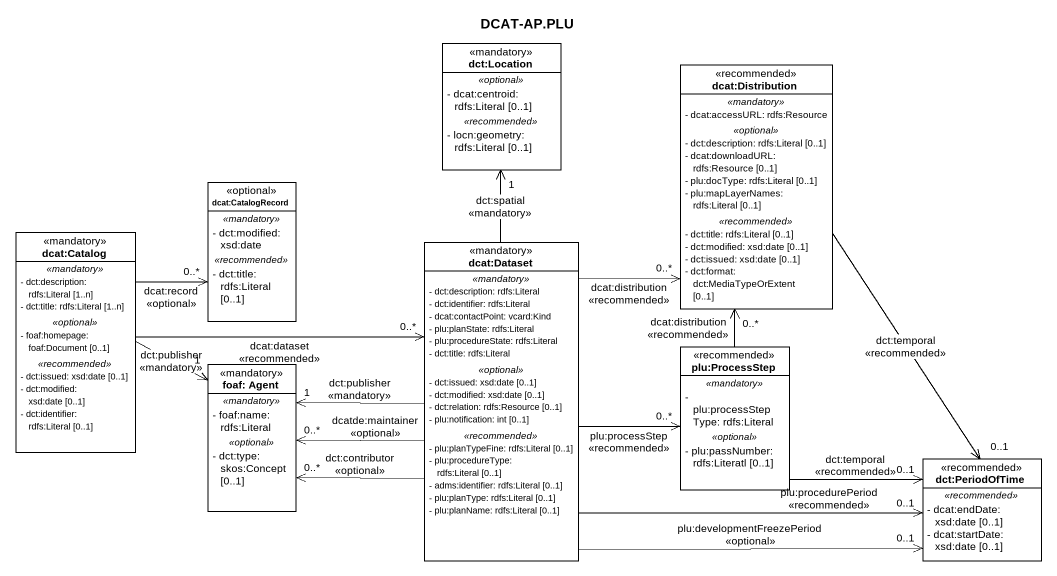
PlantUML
@startuml
title DCAT-AP.PLU
hide circle
hide empty members
skinparam classAttributeIconSize 0
class "dct:Location" as dct_Location <<mandatory>> {
  .. <<optional>> ..
  - dcat:centroid: rdfs:Literal [0..1]
  .. <<recommended>> ..
  - locn:geometry: rdfs:Literal [0..1]
}
class "dcat:Distribution" as dcat_Distribution <<recommended>> {
  .. <<mandatory>> ..
  - dcat:accessURL: rdfs:Resource
  .. <<optional>> ..
  - dct:description: rdfs:Literal [0..1]
  - dcat:downloadURL: rdfs:Resource [0..1]
  - plu:docType: rdfs:Literal [0..1]
  - plu:mapLayerNames: rdfs:Literal [0..1]
  .. <<recommended>> ..
  - dct:title: rdfs:Literal [0..1]
  - dct:modified: xsd:date [0..1]
  - dct:issued: xsd:date [0..1]
  - dct:format: dct:MediaTypeOrExtent [0..1]
}
class "dcat:CatalogRecord" as dcat_CatalogRecord <<optional>> {
  .. <<mandatory>> ..
  - dct:modified: xsd:date
  .. <<recommended>> ..
  - dct:title: rdfs:Literal [0..1]
}
class "dcat:Catalog" as dcat_Catalog <<mandatory>> {
  .. <<mandatory>> ..
  - dct:description: rdfs:Literal [1..n]
  - dct:title: rdfs:Literal [1..n]
  .. <<optional>> ..
  - foaf:homepage: foaf:Document [0..1]
  .. <<recommended>> ..
  - dct:issued: xsd:date [0..1]
  - dct:modified: xsd:date [0..1]
  - dct:identifier: rdfs:Literal [0..1]
}
class "dcat:Dataset" as dcat_Dataset <<mandatory>> #FFFFFF {
  .. <<mandatory>> ..
  - dct:description: rdfs:Literal
  - dct:identifier: rdfs:Literal
  - dcat:contactPoint: vcard:Kind
  - plu:planState: rdfs:Literal
  - plu:procedureState: rdfs:Literal
  - dct:title: rdfs:Literal
  .. <<optional>> ..
  - dct:issued: xsd:date [0..1]
  - dct:modified: xsd:date [0..1]
  - dct:relation: rdfs:Resource [0..1]
  - plu:notification: int [0..1]
  .. <<recommended>> ..
  - plu:planTypeFine: rdfs:Literal [0..1]
  - plu:procedureType: rdfs:Literal [0..1]
  - adms:identifier: rdfs:Literal [0..1]
  - plu:planType: rdfs:Literal [0..1]
  - plu:planName: rdfs:Literal [0..1]
}
class "foaf: Agent" as foaf_Agent <<mandatory>> {
  .. <<mandatory>> ..
  - foaf:name: rdfs:Literal
  .. <<optional>> ..
  - dct:type: skos:Concept [0..1]
}
class "plu:ProcessStep" as plu_ProcessStep <<recommended>> {
  .. <<mandatory>> ..
  - plu:processStepType: rdfs:Literal
  .. <<optional>> ..
  - plu:passNumber: rdfs:Literatl [0..1]
}
class "dct:PeriodOfTime" as dct_PeriodOfTime <<recommended>> {
  .. <<recommended>> ..
  - dcat:endDate: xsd:date [0..1]
  - dcat:startDate: xsd:date [0..1]
}
dcat_Distribution --> "0..1" dct_PeriodOfTime : dct:temporal\n<<recommended>>
dcat_Catalog -right-> "0..*" dcat_CatalogRecord : dcat:record\n<<optional>>
dcat_Catalog -right-> "0..*" dcat_Dataset : dcat:dataset\n<<recommended>>
dcat_Catalog -right-> "1" foaf_Agent : dct:publisher\n<<mandatory>>
dcat_Dataset -up-> "1" dct_Location : dct:spatial\n<<mandatory>>
dcat_Dataset -up-> "0..*" dcat_Distribution : dcat:distribution\n<<recommended>>
dcat_Dataset -left-> "1" foaf_Agent : dct:publisher\n<<mandatory>>
dcat_Dataset -left-> "0..*" foaf_Agent : dct:contributor\n<<optional>>
dcat_Dataset -left-> "0..*" foaf_Agent : dcatde:maintainer\n<<optional>>
dcat_Dataset -right-> "0..*" plu_ProcessStep : plu:processStep\n<<recommended>>
dcat_Dataset -right-> "0..1" dct_PeriodOfTime : plu:developmentFreezePeriod\n<<optional>>
dcat_Dataset -right-> "0..1" dct_PeriodOfTime : plu:procedurePeriod\n<<recommended>>
plu_ProcessStep -up-> "0..*" dcat_Distribution : dcat:distribution\n<<recommended>>
plu_ProcessStep -right-> "0..1" dct_PeriodOfTime : dct:temporal\n<<recommended>>
@enduml
